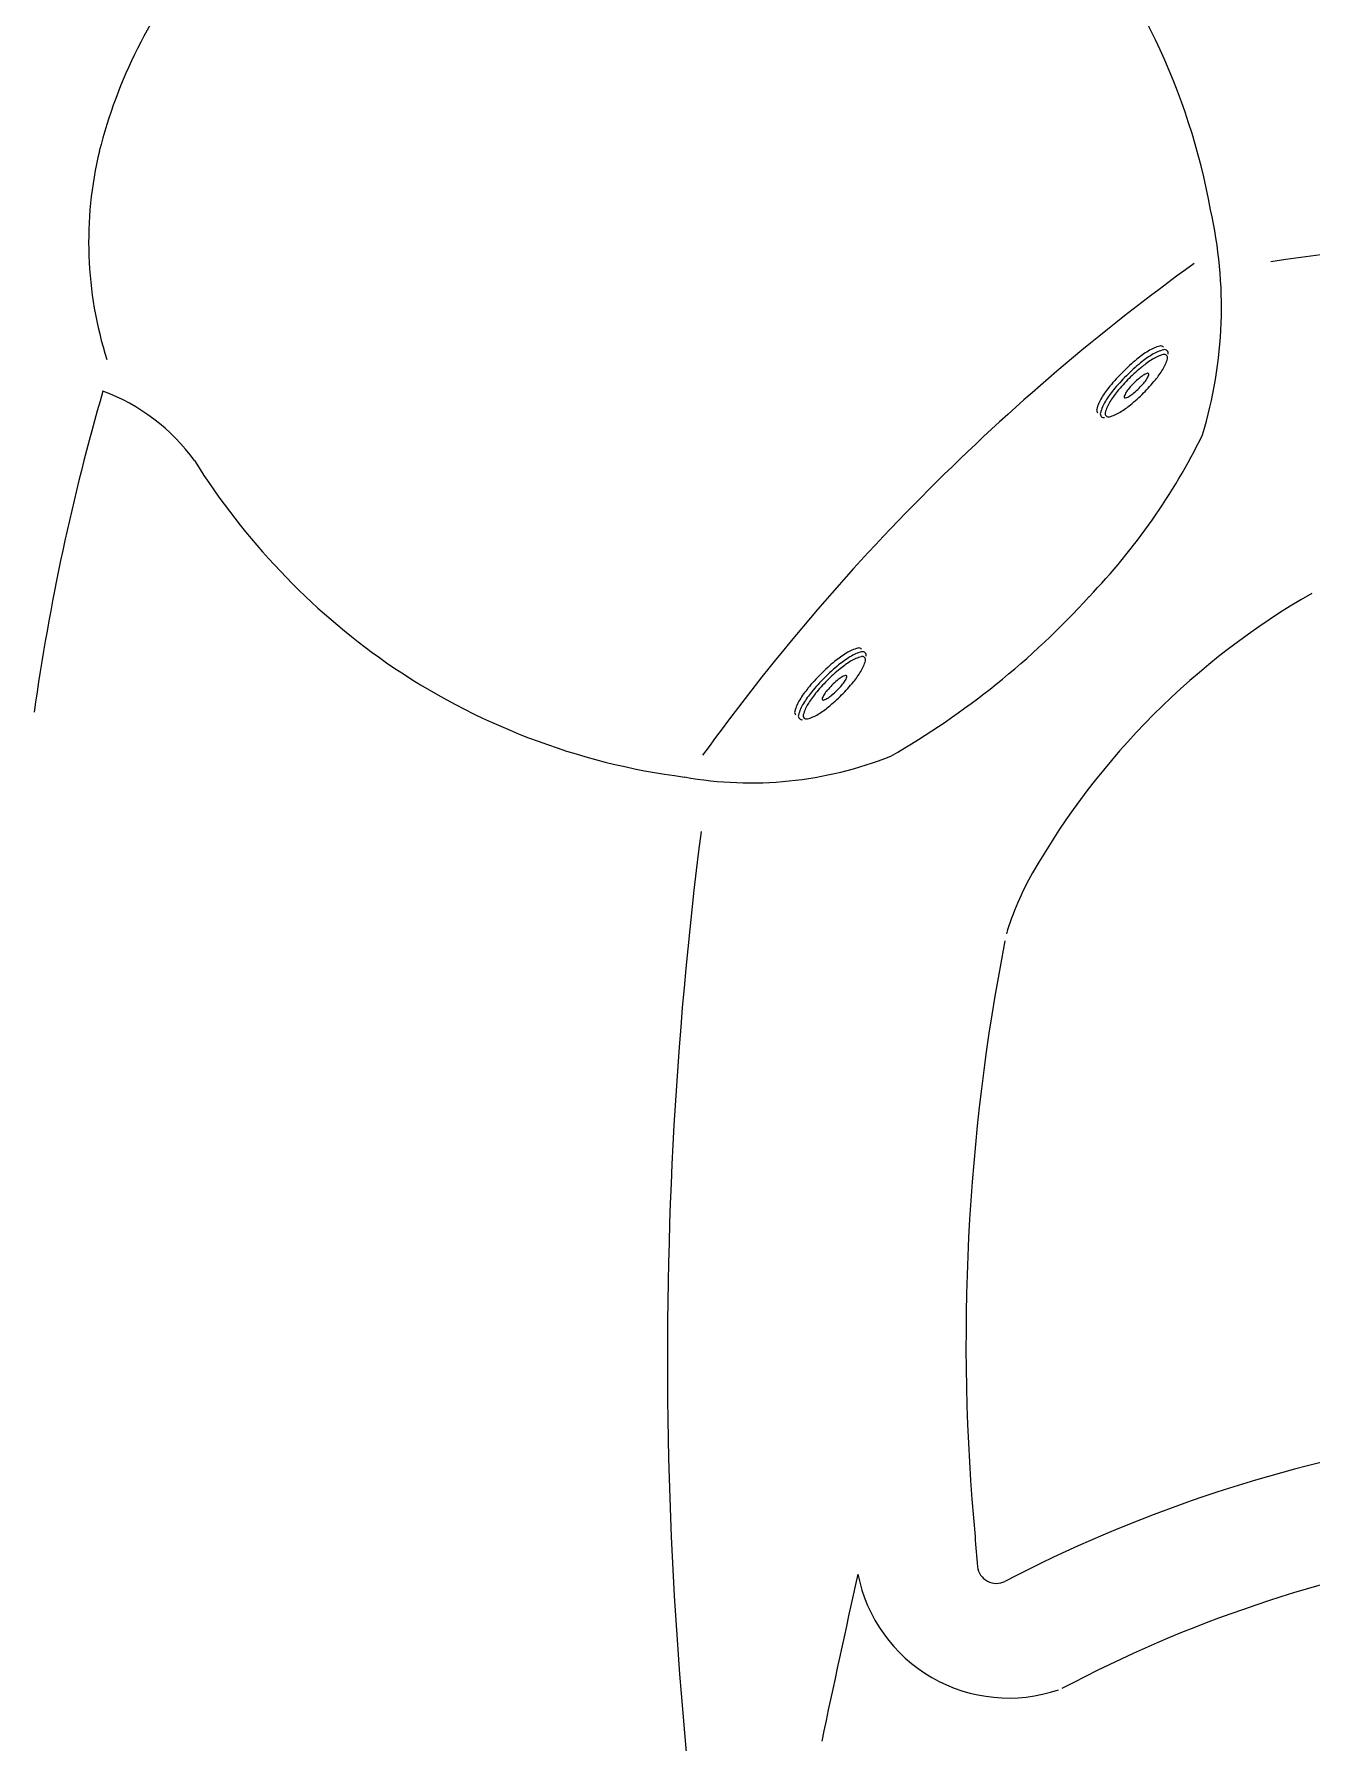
# Model space of a CAD drawing. Extents: x 403 to 503, y 484 to 635.
# Drawn here: x 418.65 to 444.22, y 532.31 to 566.5 of the extents above; entities that cross this region are included whole.
import ezdxf

# ---------------------------------------------------------------- set-up
doc = ezdxf.new("R2010")
doc.units = 0
doc.header["$MEASUREMENT"] = 0
doc.layers.add('1', color=4, linetype='Continuous')
doc.layers.add('SPA', color=2, linetype='Continuous')

# ---------------------------------------------------------------- blocks, each defined once
blk = doc.blocks.new('2004GRANDEE')
at = {"layer": '1', "color": 3}
for centre, radius, start, end in [((38.847, 58.445), 2.051, 121.5414, 129.3389), ((38.847, 58.445), 2.051, 121.5414, 129.3389), ((38.236, 59.441), 0.883, 104.9825, 121.5414), ((38.236, 59.441), 0.883, 104.9825, 121.5414), ((38.309, 59.367), 0.883, 104.9825, 121.5414), ((38.309, 59.367), 0.883, 104.9825, 121.5414), ((38.026, 60.223), 0.0733, 45, 104.9825), ((38.026, 60.223), 0.0733, 45, 104.9825), ((38.1, 60.149), 0.0733, 45, 104.9825), ((38.1, 60.149), 0.0733, 45, 104.9825), ((38.1, 60.149), 0.0733, 345.0175, 45), ((38.1, 60.149), 0.0733, 345.0175, 45), ((40.012, 57.024), 3.889, 129.3389, 135), ((40.012, 57.024), 3.889, 129.3389, 135), ((40.085, 56.95), 3.889, 129.3389, 135), ((40.085, 56.95), 3.889, 129.3389, 135), ((39.915, 57.121), 3.571, 129.3389, 135), ((39.915, 57.121), 3.571, 129.3389, 135), ((38.921, 58.372), 2.051, 121.5414, 129.3389), ((38.921, 58.372), 2.051, 121.5414, 129.3389), ((38.846, 58.425), 1.883, 121.5414, 129.3389), ((38.846, 58.425), 1.883, 121.5414, 129.3389), ((38.284, 59.34), 0.811, 104.9825, 121.5414), ((38.284, 59.34), 0.811, 104.9825, 121.5414), ((37.374, 60.25), 0.811, 328.4586, 345.0175), ((37.374, 60.25), 0.811, 328.4586, 345.0175), ((38.092, 60.058), 0.0673, 45, 104.9825), ((38.092, 60.058), 0.0673, 45, 104.9825), ((38.092, 60.058), 0.0673, 345.0175, 45), ((38.092, 60.058), 0.0673, 345.0175, 45), ((38.59, 58.189), 2.051, 140.6611, 148.4586), ((38.59, 58.189), 2.051, 140.6611, 148.4586), ((40.012, 57.024), 3.889, 135, 140.6611), ((40.012, 57.024), 3.889, 135, 140.6611), ((40.085, 56.95), 3.889, 135, 140.6611), ((40.085, 56.95), 3.889, 135, 140.6611), ((39.915, 57.121), 3.571, 135, 140.6611), ((39.915, 57.121), 3.571, 135, 140.6611), ((38.614, 58.426), 1.594, 135, 140.0499), ((38.614, 58.426), 1.594, 135, 140.0499), ((38.614, 58.426), 1.594, 129.9501, 135), ((38.614, 58.426), 1.594, 129.9501, 135), ((38.125, 59.01), 0.832, 122.9574, 129.9501), ((38.125, 59.01), 0.832, 122.9574, 129.9501), ((36.462, 60.578), 1.594, 315, 320.0499), ((36.462, 60.578), 1.594, 315, 320.0499), ((37.863, 59.414), 0.351, 107.7501, 122.9574), ((37.863, 59.414), 0.351, 107.7501, 122.9574), ((35.155, 61.881), 3.571, 315, 320.6611), ((35.155, 61.881), 3.571, 315, 320.6611), ((37.047, 60.088), 0.832, 320.0499, 327.0426), ((37.047, 60.088), 0.832, 320.0499, 327.0426), ((37.45, 59.827), 0.351, 327.0426, 342.2499), ((37.45, 59.827), 0.351, 327.0426, 342.2499), ((37.763, 59.727), 0.0227, 45, 107.7501), ((37.763, 59.727), 0.0227, 45, 107.7501), ((37.763, 59.727), 0.0227, 342.2499, 45), ((37.763, 59.727), 0.0227, 342.2499, 45), ((36.46, 60.811), 1.883, 320.6611, 328.4586), ((36.46, 60.811), 1.883, 320.6611, 328.4586), ((37.595, 58.8), 0.883, 148.4586, 165.0175), ((37.595, 58.8), 0.883, 148.4586, 165.0175), ((37.669, 58.726), 0.883, 148.4586, 165.0175), ((37.669, 58.726), 0.883, 148.4586, 165.0175), ((37.696, 58.751), 0.811, 148.4586, 165.0175), ((37.696, 58.751), 0.811, 148.4586, 165.0175), ((38.664, 58.115), 2.051, 140.6611, 148.4586), ((38.664, 58.115), 2.051, 140.6611, 148.4586), ((38.61, 58.19), 1.883, 140.6611, 148.4586), ((38.61, 58.19), 1.883, 140.6611, 148.4586), ((37.313, 59.277), 0.0227, 162.2499, 225), ((37.313, 59.277), 0.0227, 162.2499, 225), ((37.626, 59.177), 0.351, 147.0426, 162.2499), ((37.626, 59.177), 0.351, 147.0426, 162.2499), ((37.313, 59.277), 0.0227, 225, 287.7501), ((37.313, 59.277), 0.0227, 225, 287.7501), ((37.213, 59.59), 0.351, 287.7501, 302.9574), ((37.213, 59.59), 0.351, 287.7501, 302.9574), ((38.03, 58.915), 0.832, 140.0499, 147.0426), ((38.03, 58.915), 0.832, 140.0499, 147.0426), ((36.952, 59.993), 0.832, 302.9574, 309.9501), ((36.952, 59.993), 0.832, 302.9574, 309.9501), ((35.155, 61.881), 3.571, 309.3389, 315), ((35.155, 61.881), 3.571, 309.3389, 315), ((36.462, 60.578), 1.594, 309.9501, 315), ((36.462, 60.578), 1.594, 309.9501, 315), ((36.813, 59.009), 0.0733, 165.0175, 225), ((36.813, 59.009), 0.0733, 165.0175, 225), ((36.886, 58.936), 0.0733, 165.0175, 225), ((36.886, 58.936), 0.0733, 165.0175, 225), ((36.886, 58.936), 0.0733, 225, 278.6488), ((36.886, 58.936), 0.0733, 225, 278.6488), ((36.978, 58.943), 0.0673, 165.0175, 225), ((36.978, 58.943), 0.0673, 165.0175, 225), ((36.978, 58.943), 0.0673, 225, 284.9825), ((36.978, 58.943), 0.0673, 225, 284.9825), ((36.786, 59.662), 0.811, 284.9825, 301.5414), ((36.786, 59.662), 0.811, 284.9825, 301.5414), ((36.224, 60.576), 1.883, 301.5414, 309.3389), ((36.224, 60.576), 1.883, 301.5414, 309.3389), ((32.802, 52.401), 2.051, 121.5414, 129.3389), ((32.802, 52.401), 2.051, 121.5414, 129.3389), ((32.876, 52.327), 2.051, 121.5414, 129.3389), ((32.876, 52.327), 2.051, 121.5414, 129.3389), ((32.191, 53.397), 0.883, 104.9825, 121.5414), ((32.191, 53.397), 0.883, 104.9825, 121.5414), ((32.265, 53.323), 0.883, 104.9825, 121.5414), ((32.265, 53.323), 0.883, 104.9825, 121.5414), ((32.24, 53.295), 0.811, 104.9825, 121.5414), ((32.24, 53.295), 0.811, 104.9825, 121.5414), ((31.982, 54.179), 0.0733, 45, 104.9825), ((31.982, 54.179), 0.0733, 45, 104.9825), ((32.048, 54.014), 0.0673, 45, 104.9825), ((32.048, 54.014), 0.0673, 45, 104.9825), ((32.056, 54.105), 0.0733, 45, 104.9825), ((32.056, 54.105), 0.0733, 45, 104.9825), ((32.048, 54.014), 0.0673, 345.0175, 45), ((32.048, 54.014), 0.0673, 345.0175, 45), ((32.056, 54.105), 0.0733, 345.0175, 45), ((32.056, 54.105), 0.0733, 345.0175, 45), ((33.967, 50.98), 3.889, 135, 140.6611), ((33.967, 50.98), 3.889, 135, 140.6611), ((33.967, 50.98), 3.889, 129.3389, 135), ((33.967, 50.98), 3.889, 129.3389, 135), ((34.041, 50.906), 3.889, 129.3389, 135), ((34.041, 50.906), 3.889, 129.3389, 135), ((33.871, 51.076), 3.571, 129.3389, 135), ((33.871, 51.076), 3.571, 129.3389, 135), ((32.801, 52.381), 1.883, 121.5414, 129.3389), ((32.801, 52.381), 1.883, 121.5414, 129.3389), ((31.819, 53.37), 0.351, 107.7501, 122.9574), ((31.819, 53.37), 0.351, 107.7501, 122.9574), ((31.719, 53.682), 0.0227, 45, 107.7501), ((31.719, 53.682), 0.0227, 45, 107.7501), ((31.719, 53.682), 0.0227, 342.2499, 45), ((31.719, 53.682), 0.0227, 342.2499, 45), ((30.415, 54.767), 1.883, 320.6611, 328.4586), ((30.415, 54.767), 1.883, 320.6611, 328.4586), ((31.33, 54.206), 0.811, 328.4586, 345.0175), ((31.33, 54.206), 0.811, 328.4586, 345.0175), ((32.546, 52.145), 2.051, 140.6611, 148.4586), ((32.546, 52.145), 2.051, 140.6611, 148.4586), ((32.62, 52.071), 2.051, 140.6611, 148.4586), ((32.62, 52.071), 2.051, 140.6611, 148.4586), ((32.566, 52.146), 1.883, 140.6611, 148.4586), ((32.566, 52.146), 1.883, 140.6611, 148.4586), ((34.041, 50.906), 3.889, 135, 140.6611), ((34.041, 50.906), 3.889, 135, 140.6611), ((33.871, 51.076), 3.571, 135, 140.6611), ((33.871, 51.076), 3.571, 135, 140.6611), ((31.985, 52.871), 0.832, 140.0499, 147.0426), ((31.985, 52.871), 0.832, 140.0499, 147.0426), ((32.57, 52.381), 1.594, 135, 140.0499), ((32.57, 52.381), 1.594, 135, 140.0499), ((30.418, 54.534), 1.594, 309.9501, 315), ((30.418, 54.534), 1.594, 309.9501, 315), ((32.57, 52.381), 1.594, 129.9501, 135), ((32.57, 52.381), 1.594, 129.9501, 135), ((30.418, 54.534), 1.594, 315, 320.0499), ((30.418, 54.534), 1.594, 315, 320.0499), ((32.08, 52.966), 0.832, 122.9574, 129.9501), ((32.08, 52.966), 0.832, 122.9574, 129.9501), ((29.111, 55.837), 3.571, 315, 320.6611), ((29.111, 55.837), 3.571, 315, 320.6611), ((31.002, 54.044), 0.832, 320.0499, 327.0426), ((31.002, 54.044), 0.832, 320.0499, 327.0426), ((31.406, 53.782), 0.351, 327.0426, 342.2499), ((31.406, 53.782), 0.351, 327.0426, 342.2499), ((31.55, 52.756), 0.883, 148.4586, 165.0175), ((31.55, 52.756), 0.883, 148.4586, 165.0175), ((31.624, 52.682), 0.883, 148.4586, 165.0175), ((31.624, 52.682), 0.883, 148.4586, 165.0175), ((31.652, 52.707), 0.811, 148.4586, 165.0175), ((31.652, 52.707), 0.811, 148.4586, 165.0175), ((30.18, 54.532), 1.883, 301.5414, 309.3389), ((30.18, 54.532), 1.883, 301.5414, 309.3389), ((31.269, 53.233), 0.0227, 162.2499, 225), ((31.269, 53.233), 0.0227, 162.2499, 225), ((31.582, 53.133), 0.351, 147.0426, 162.2499), ((31.582, 53.133), 0.351, 147.0426, 162.2499), ((31.269, 53.233), 0.0227, 225, 287.7501), ((31.269, 53.233), 0.0227, 225, 287.7501), ((31.169, 53.545), 0.351, 287.7501, 302.9574), ((31.169, 53.545), 0.351, 287.7501, 302.9574), ((30.907, 53.949), 0.832, 302.9574, 309.9501), ((30.907, 53.949), 0.832, 302.9574, 309.9501), ((29.111, 55.837), 3.571, 309.3389, 315), ((29.111, 55.837), 3.571, 309.3389, 315), ((30.768, 52.965), 0.0733, 165.0175, 225), ((30.768, 52.965), 0.0733, 165.0175, 225), ((30.842, 52.891), 0.0733, 165.0175, 225), ((30.842, 52.891), 0.0733, 165.0175, 225), ((30.842, 52.891), 0.0733, 225, 278.6488), ((30.842, 52.891), 0.0733, 225, 278.6488), ((30.933, 52.899), 0.0673, 165.0175, 225), ((30.933, 52.899), 0.0673, 165.0175, 225), ((30.933, 52.899), 0.0673, 225, 284.9825), ((30.933, 52.899), 0.0673, 225, 284.9825), ((30.741, 53.617), 0.811, 284.9825, 301.5414), ((30.741, 53.617), 0.811, 284.9825, 301.5414)]:
    blk.add_arc(centre, radius, start, end, dxfattribs=at)
at = {"layer": 'SPA', "color": 2}
for centre, radius, start, end in [((25.795, 60.612), 13.443, 10.3072, 40.8917), ((26.517, 61.734), 10.047, 140.7603, 165.8241), ((24.365, 62.38), 7.803, 166.5476, 197.5644), ((30.451, 61.075), 8.788, 343.0749, 12.7717), ((49.901, -4.114), 66.798, 81.67028, 98.32927), ((64.29, 26.512), 43.713, 125.8401, 144.1628), ((60.891, 46.597), 45.864, 163.8018, 172.0161), ((15.482, 55.685), 3.95, 35.9287, 69.7822), ((27.298, 64.207), 12.886, 316.144, 333.791), ((30.561, 65.448), 14.021, 212.0735, 235.0388), ((24.461, 66.298), 16.386, 299.8788, 317.7457), ((48.57, 42.231), 15.117, 119.8407, 150.1657), ((30.205, 65.059), 13.498, 235.3346, 262.6896), ((29.821, 59.14), 7.587, 259.8754, 291.6804), ((110.72, 40.046), 82.572, 172.67163, 190.12111), ((40.474, 46.875), 5.783, 150.1657, 163.3558), ((75.87, 40.363), 41.745, 168.9136, 185.3447), ((47.9, 10.635), 28.123, 99.8606, 117.5201), ((49.985, 37.395), 15.706, 183.3602, 185.5712), ((48.219, 10.5), 25.962, 99.2879, 117.9593), ((319.762, -28.326), 294.842, 167.45383, 168.11897), ((34.979, 36.319), 3.077, 191.1961, 288.8768), ((34.736, 35.923), 0.387, 187.8826, 296.064)]:
    blk.add_arc(centre, radius, start, end, dxfattribs=at)

msp = doc.modelspace()

# ---------------------------------------------------------------- block references
at = {"layer": '1'}
msp.add_blockref('2004GRANDEE', (403.176, 499.962), dxfattribs=at)

doc.saveas('drawing.dxf')
